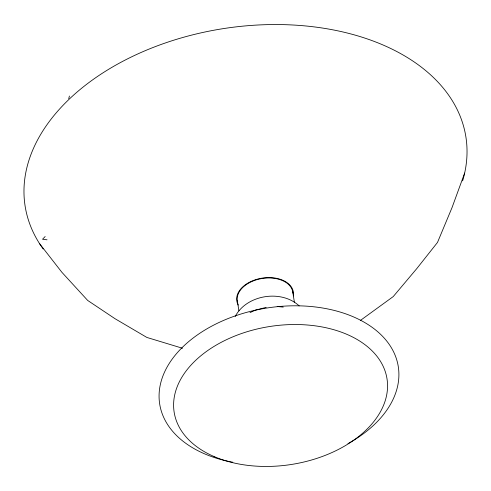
<?xml version="1.0" encoding="UTF-8"?>
<svg xmlns="http://www.w3.org/2000/svg" width="491" height="491" viewBox="0 0 491 491"><rect width="100%" height="100%" fill="white"/><g stroke="black" fill="none" stroke-linecap="round" stroke-linejoin="round"><path stroke-width="0.74" d="M68.715 98.636L69.421 96.027M464.646 173.078L452.045 207.576L437.499 242.431L416.755 268.638L393.242 296.57L360.357 320.47M235.177 316.523C246.525 294.729 281.337 289.181 299.185 305.905M45.166 236.539L42.533 239.234L47.038 239.811M249.999 312.614L255.498 310.109L266.177 307.384M277.194 306.507L283.246 307.096M182.511 348.26L146.864 337.44L115.004 318.696L87.699 300.455L61.891 272.296L39.519 243.597M292.759 291.85L294.416 302.438M237.374 301.038L238.914 310.864M232.783 462.227A120.755 78.265 -8.9 0 1 178.884 350.948A120.755 78.265 -8.9 0 1 362.511 321.28A120.755 78.265 -8.9 0 1 347.953 443.618M43.177 248.98A223.08 144.581 -8.9 0 1 221.208 28.957A223.08 144.581 -8.9 0 1 462.626 180.866M238.27 305.077A28.619 18.548 -8.9 0 1 261.801 278.182A28.619 18.548 -8.9 0 1 293.317 295.944M237.693 302.358A28.073 18.192 -8.9 0 1 261.863 278.532A28.073 18.192 -8.9 0 1 292.918 293.195M214.119 456.562A107.732 69.826 -8.9 0 0 386.411 396.249A107.732 69.826 -8.9 0 0 241.204 333.647A107.732 69.826 -8.9 0 0 214.119 456.562"/></g></svg>
